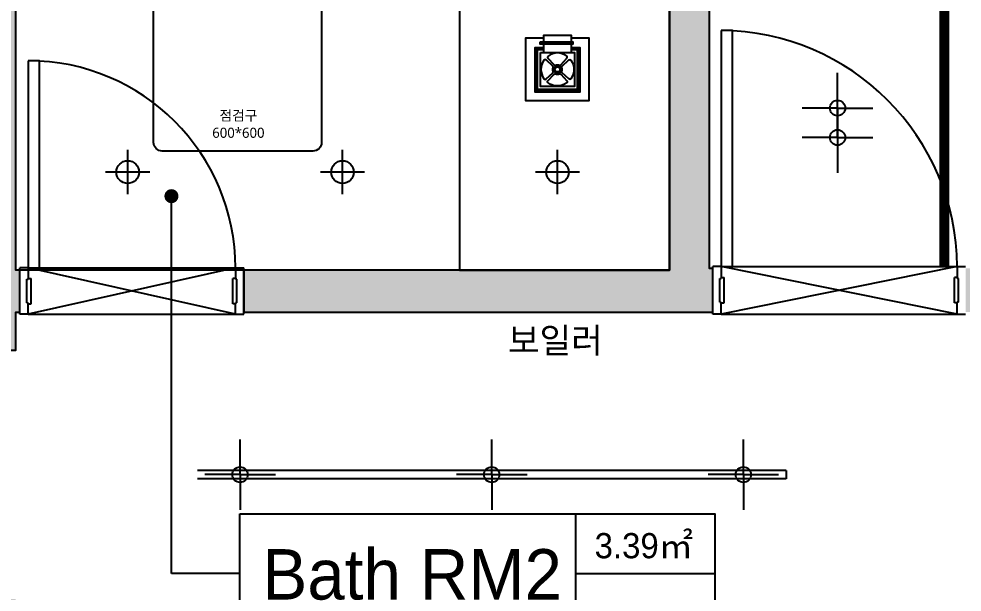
# Model space of a CAD drawing. Header units: millimetres. Extents: x 0 to 400063, y 963 to 238763.
# Drawn here: x 98785 to 102155, y 118957 to 121004 of the extents above; entities that cross this region are included whole.
import ezdxf
from ezdxf.enums import TextEntityAlignment as Align

# ---------------------------------------------------------------- set-up
doc = ezdxf.new("R2010")
doc.units = ezdxf.units.MM
doc.header["$LTSCALE"] = 40
doc.linetypes.add('HID', pattern=[2.3, 1.5, -0.8])
doc.layers.add('.', color=7, linetype='Continuous', lineweight=13)
for name, color, linetype in [('2sec', 2, 'Continuous'), ('3TI-CE-LIGHT', 6, 'Continuous'), ('4LEA', 4, 'Continuous'), ('DOOR', 4, 'Continuous'), ('DOOR-FRAME', 4, 'Continuous'), ('GPG-TEXT', 3, 'Continuous'), ('LIGHT', 6, 'Continuous'), ('SOL253', 253, 'Continuous'), ('도면층4', 4, 'Continuous'), ('도면층8', 253, 'Continuous')]:
    doc.layers.add(name, color=color, linetype=linetype)
doc.styles.add('GHS', font='stylu.ttf')
doc.styles.add('HY울릉도L', font='HYWULM.TTF')
doc.styles.add('SEED', font='malgun.ttf')
doc.styles.add('휴먼엑스포', font='stylu.ttf')

# ---------------------------------------------------------------- blocks, each defined once
blk = doc.blocks.new('3인치')
at = {"layer": 'LIGHT', "color": 1}
for p, q in [((0, -78.9), (0, 78.9)), ((78.9, 0), (-78.9, 0))]:
    blk.add_line(p, q, dxfattribs=at)
at = {"layer": 'LIGHT'}
blk.add_circle((0, 0), 40.4, dxfattribs=at)

msp = doc.modelspace()

# ---------------------------------------------------------------- hatches: boundary and pattern name
at = {"layer": '.'}
h = msp.add_hatch(color=251, dxfattribs=at)
h.dxf.hatch_style = 1
h.paths.add_polyline_path([(93853.2, 115385.2), (93653.2, 115293), (93653.2, 114622.2), (96087.5, 114622.2), (96087.5, 114822.2), (93853.2, 114822.2)])
h.paths.add_polyline_path([(99106.2, 114822.2), (96087.5, 114822.2), (96087.5, 114622.2), (99106.2, 114622.2)])
h.paths.add_polyline_path([(103984.1, 114767.2), (103524.1, 114767.2), (103524.1, 115409.2), (103324.1, 115409.2), (103324.1, 114822.2), (100618.2, 114822.2), (100618.2, 116297.2), (100464.1, 116297.2), (100463.2, 114822.2), (100068.2, 114822.2), (100068.2, 114622.2), (103777.1, 114622.2), (103777.1, 113259.2), (104937.1, 113259.2), (104937.1, 113947.2), (104814.1, 113947.2), (104814.1, 113382.2), (103984.1, 113382.2)])
h.paths.add_polyline_path([(103524.1, 117222.2), (103600.7, 117222.2), (103600.7, 117382.2), (100463.2, 117382.2), (100463.2, 117197.2), (100618.2, 117197.2), (100618.2, 117222.2), (103324.1, 117222.2), (103324.1, 116589.2), (103524.1, 116589.2)])
h.paths.add_polyline_path([(105592.2, 117637.2), (105392.2, 117637.2), (105392.2, 117382.2), (104395.7, 117382.2), (104395.7, 117222.2), (104584.1, 117222.2), (104584.1, 116622.2), (105414.1, 116622.2), (105414.1, 116482.2), (105592.2, 116482.2), (105592.2, 116622.2)])
h.paths.add_polyline_path([(104773.2, 117222.2), (105392.2, 117222.2), (105392.2, 116822.2), (104773.2, 116822.2)], flags=16)
h.paths.add_polyline_path([(105592.2, 120113.2), (102167.2, 120113.2), (102167.2, 119957.2), (105392.2, 119957.2), (105392.2, 119707.2), (105592.2, 119707.2)])
h.paths.add_polyline_path([(101264.2, 120113.2), (101252.2, 120113.2), (101252.2, 121753.2), (100627.2, 121753.2), (100627.2, 123198.2), (105367.2, 123198.2), (105367.2, 122488.2), (105592.2, 122488.2), (105592.2, 123398.2), (95324.2, 123398.2), (95324.2, 123480.2), (93504.2, 123480.2), (93504.2, 121396.2), (93696.2, 121396.2), (93696.2, 121334.2), (93896.2, 121334.2), (93896.2, 121396.2), (95124.2, 121396.2), (95124.2, 121282.2), (95324.2, 121282.2), (95324.2, 121595.2), (93704.2, 121595.2), (93704.2, 123280.2), (95174.2, 123280.2), (95174.2, 122320.2), (95324.2, 122320.2), (95324.2, 123198.2), (98619.2, 123198.2), (98619.2, 122450.2), (98769.2, 122450.2), (98769.2, 123198.2), (100114.2, 123198.2), (100114.2, 121753.2), (98619.2, 121753.2), (98619.2, 119821.2), (98774.2, 119821.2), (98774.2, 119957.2), (98789.2, 119957.2), (98789.2, 120107.2), (98774.2, 120107.2), (98774.2, 121557.2), (100359.2, 121557.2), (101109.2, 121557.2), (101109.2, 120107.2), (100359.2, 120107.2), (99589.2, 120107.2), (99589.2, 119957.2), (101264.2, 119957.2)])
h.paths.add_polyline_path([(100477.2, 121753.2), (100264.2, 121753.2), (100264.2, 123198.2), (100477.2, 123198.2)], flags=16)
h.paths.add_polyline_path([(98774.2, 118932.2), (95324.2, 118932.2), (95324.2, 119182.2), (95124.2, 119182.2), (95124.2, 118932.2), (95006.2, 118932.2), (95006.2, 118732.2), (98774.2, 118732.2)])
h.paths.add_polyline_path([(93973.2, 118932.2), (93896.2, 118932.2), (93896.2, 118994.2), (93696.2, 118994.2), (93695, 118749.2), (93853.2, 118732.2), (93973.2, 118732.2)])

# ---------------------------------------------------------------- linework, layer by layer
at = {"layer": '2sec'}
msp.add_lwpolyline([(100114.2, 121753.2), (98619.2, 121753.2), (98619.2, 119821.2), (98774.2, 119821.2), (98774.2, 119957.2), (98789.2, 119957.2), (98789.2, 120107.2), (98774.2, 120107.2), (98774.2, 121557.2), (101109.2, 121557.2), (101109.2, 120107.2), (99589.2, 120107.2), (99589.2, 119957.2), (101264.2, 119957.2), (101264.2, 120113.2), (101252.2, 120113.2), (101252.2, 121753.2), (100627.2, 121753.2), (100627.2, 123198.2), (105367.2, 123198.2)], dxfattribs=at)
at = {"layer": '3TI-CE-LIGHT', "color": 1}
for p, q in [((101709.7, 120685.7), (101709.7, 120811.7)), ((101709.7, 120596.6), (101709.7, 120722.6)), ((101709.7, 120580.7), (101709.7, 120706.7)), ((101709.7, 120685.7), (101583.7, 120685.7)), ((101709.7, 120685.7), (101835.7, 120685.7)), ((101709.7, 120685.7), (101709.7, 120559.7)), ((101709.7, 120580.7), (101583.7, 120580.7)), ((101709.7, 120580.7), (101835.7, 120580.7)), ((101709.7, 120580.7), (101709.7, 120454.7)), ((99575.6, 119376.7), (99575.6, 119502.7)), ((100474.5, 119376.7), (100474.5, 119502.7)), ((101373.3, 119376.7), (101373.3, 119502.7)), ((99575.6, 119376.7), (99449.6, 119376.7)), ((99575.6, 119376.7), (99701.6, 119376.7)), ((99575.6, 119376.7), (99575.6, 119250.7)), ((100474.5, 119376.7), (100348.5, 119376.7)), ((100474.5, 119376.7), (100600.5, 119376.7)), ((100474.5, 119376.7), (100474.5, 119250.7)), ((101373.3, 119376.7), (101247.3, 119376.7)), ((101373.3, 119376.7), (101499.3, 119376.7)), ((101373.3, 119376.7), (101373.3, 119250.7))]:
    msp.add_line(p, q, dxfattribs=at)
at = {"layer": '3TI-CE-LIGHT'}
for p, q in [((101525.8, 119391.7), (99423.1, 119391.7)), ((101525.8, 119391.7), (101525.8, 119361.7)), ((101525.8, 119361.7), (99423.1, 119361.7))]:
    msp.add_line(p, q, dxfattribs=at)
at = {"layer": '3TI-CE-LIGHT', "color": 1, "linetype": 'HID', "const_width": 36}
msp.add_lwpolyline([(102090.8, 123198.2), (102090.8, 120120.2)], dxfattribs=at)
at = {"layer": '3TI-CE-LIGHT'}
for centre in [(101709.7, 120685.7), (101709.7, 120580.7), (99575.6, 119376.7), (100474.5, 119376.7), (101373.3, 119376.7)]:
    msp.add_circle(centre, 27.5, dxfattribs=at)
at = {"layer": '4LEA', "color": 1}
for p, q in [((99559.2, 119949.7), (98819.2, 120114.7)), ((99559.2, 120114.7), (98819.2, 119949.7)), ((102137.2, 119950.2), (101294.2, 120120.2)), ((102137.2, 120120.2), (101294.2, 119950.2))]:
    msp.add_line(p, q, dxfattribs=at)
at = {"layer": '4LEA', "color": 0}
for p, q in [((98819.2, 120114.7), (99559.2, 120114.7)), ((101294.2, 120120.2), (102137.2, 120120.2)), ((98819.2, 119949.7), (99559.2, 119949.7)), ((101294.2, 119950.2), (102137.2, 119950.2))]:
    msp.add_line(p, q, dxfattribs=at)
at = {"layer": 'DOOR', "color": 5}
for centre, radius, start, end in [((101286.9, 120112.9), 850.3, 0.4926, 89.5074), ((98819.2, 120114.7), 740, 0, 90)]:
    msp.add_arc(centre, radius, start, end, dxfattribs=at)
at = {"layer": 'DOOR-FRAME', "linetype": 'Continuous'}
for p, q in [((98819.2, 120114.7), (98789.2, 120114.7)), ((98789.2, 119949.7), (98789.2, 120114.7)), ((98819.2, 120114.7), (98819.2, 120074.2)), ((99559.2, 120114.7), (99589.2, 120114.7)), ((99559.2, 120114.7), (99559.2, 120074.2)), ((99589.2, 119949.7), (99589.2, 120114.7)), ((101294.2, 120120.2), (101264.2, 120120.2)), ((101264.2, 119950.2), (101264.2, 120120.2)), ((101294.2, 120120.2), (101294.2, 120077.2)), ((102137.2, 120120.2), (102167.2, 120120.2)), ((102137.2, 120120.2), (102137.2, 120077.2)), ((101294.2, 120080.2), (101304.2, 120080.2)), ((101304.2, 119990.2), (101304.2, 120080.2)), ((102127.2, 119990.2), (102127.2, 120080.2)), ((102137.2, 120080.2), (102127.2, 120080.2)), ((98814.2, 120074.2), (98819.2, 120074.2)), ((98814.2, 119990.2), (98814.2, 120074.2)), ((98819.2, 120077.2), (98829.2, 120077.2)), ((98829.2, 119987.2), (98829.2, 120077.2)), ((99549.2, 119987.2), (99549.2, 120077.2)), ((99559.2, 120077.2), (99549.2, 120077.2)), ((99564.2, 120074.2), (99559.2, 120074.2)), ((99564.2, 119990.2), (99564.2, 120074.2)), ((101289.2, 120077.2), (101294.2, 120077.2)), ((101289.2, 119993.2), (101289.2, 120077.2)), ((102142.2, 120077.2), (102137.2, 120077.2)), ((102142.2, 119993.2), (102142.2, 120077.2)), ((98814.2, 119990.2), (98819.2, 119990.2)), ((98819.2, 119949.7), (98819.2, 119990.2)), ((98819.2, 119987.2), (98829.2, 119987.2)), ((99559.2, 119987.2), (99549.2, 119987.2)), ((99564.2, 119990.2), (99559.2, 119990.2)), ((99559.2, 119949.7), (99559.2, 119990.2)), ((101289.2, 119993.2), (101294.2, 119993.2)), ((101294.2, 119950.2), (101294.2, 119993.2)), ((101294.2, 119990.2), (101304.2, 119990.2)), ((102137.2, 119990.2), (102127.2, 119990.2)), ((102142.2, 119993.2), (102137.2, 119993.2)), ((102137.2, 119950.2), (102137.2, 119993.2)), ((98819.2, 119949.7), (98789.2, 119949.7)), ((99559.2, 119949.7), (99589.2, 119949.7)), ((101294.2, 119950.2), (101264.2, 119950.2)), ((102137.2, 119950.2), (102167.2, 119950.2))]:
    msp.add_line(p, q, dxfattribs=at)
for points in [[(101294.2, 120963.2), (101294.2, 120120.2), (101334.2, 120120.2), (101334.2, 120963.2)], [(98819.2, 120854.7), (98819.2, 120114.7), (98859.2, 120114.7), (98859.2, 120854.7)]]:
    msp.add_lwpolyline(points, close=True, dxfattribs=at)
at = {"layer": 'SOL253'}
for p, q in [((99330.4, 119024), (99330.4, 120371.2)), ((100774.8, 118811.7), (100774.8, 119236.2)), ((99574.8, 119024), (99330.4, 119024)), ((100774.8, 119024), (101271, 119024))]:
    msp.add_line(p, q, dxfattribs=at)
at = {"layer": 'SOL253', "const_width": 25}
msp.add_lwpolyline([(99330.4, 120358.7, -1), (99330.4, 120383.7, -1)], format="xyb", close=True, dxfattribs=at)
at = {"layer": 'SOL253'}
msp.add_lwpolyline([(99574.8, 119236.2), (101271, 119236.2), (101271, 118811.7), (99574.8, 118811.7)], close=True, dxfattribs=at)
at = {"layer": '도면층8'}
for p, q in [((100657.1, 120922.6), (100657.1, 120914.5)), ((100649.5, 120919.1), (100655.1, 120919.1)), ((100649.5, 120918.1), (100655.1, 120918.1))]:
    msp.add_line(p, q, dxfattribs=at)
for points in [[(100359.2, 120107.2), (98774.2, 120107.2), (98774.2, 121557.2), (100359.2, 121557.2)], [(100359.2, 120107.2), (101109.2, 120107.2), (101109.2, 121557.2), (100359.2, 121557.2)], [(100647.3, 120922.6), (100764.7, 120922.6), (100764.7, 120914.5), (100647.3, 120914.5)], [(100648.2, 120884.6), (100770.2, 120884.6), (100770.2, 120762.6), (100648.2, 120762.6)]]:
    msp.add_lwpolyline(points, close=True, dxfattribs=at)
msp.add_lwpolyline([(99266.7, 120563.2), (99266.7, 121101.2), (99266.7, 121101.2, -0.414214), (99297.7, 121132.2), (99297.7, 121132.2), (99835.7, 121132.2), (99835.7, 121132.2, -0.414214), (99866.7, 121101.2), (99866.7, 121101.2), (99866.7, 120563.2), (99866.7, 120563.2, -0.414214), (99835.7, 120532.2), (99835.7, 120532.2), (99297.7, 120532.2), (99297.7, 120532.2, -0.414214), (99266.7, 120563.2)], format="xyb", dxfattribs=at)
msp.add_lwpolyline([(99266.7, 120563.2), (99266.7, 121101.2), (99266.7, 121101.2, -0.414214), (99297.7, 121132.2), (99297.7, 121132.2), (99835.7, 121132.2), (99835.7, 121132.2, -0.414214), (99866.7, 121101.2), (99866.7, 121101.2), (99866.7, 120563.2), (99866.7, 120563.2, -0.414214), (99835.7, 120532.2), (99835.7, 120532.2), (99297.7, 120532.2), (99297.7, 120532.2, -0.414214), (99266.7, 120563.2)], format="xyb", dxfattribs=at)
for points in [[(100759.2, 120936.1), (100821.7, 120936.1), (100821.7, 120711.1), (100596.7, 120711.1), (100596.7, 120936.1), (100659.2, 120936.1)], [(100759.2, 120922.6), (100759.2, 120945), (100659.2, 120945), (100659.2, 120922.6)], [(100759.2, 120902.1), (100789.2, 120902.1), (100789.2, 120742.1), (100629.2, 120742.1), (100629.2, 120902.1), (100659.2, 120902.1)], [(100759.2, 120899.1), (100786.7, 120899.1), (100786.7, 120745.1), (100631.7, 120745.1), (100631.7, 120899.1), (100659.2, 120899.1)], [(100759.2, 120899.6), (100785.2, 120899.6), (100785.2, 120747.6), (100633.2, 120747.6), (100633.2, 120899.6), (100659.2, 120899.6)], [(100759.2, 120894.6), (100780.2, 120894.6), (100780.2, 120752.6), (100638.2, 120752.6), (100638.2, 120894.6), (100659.2, 120894.6)], [(100659.2, 120914.5), (100659.2, 120884.6)], [(100759.2, 120884.6), (100759.2, 120914.5)]]:
    msp.add_lwpolyline(points, dxfattribs=at)
for points in [[(100693.7, 120829.8, 0.33806), (100692.6, 120835.8), (100668.5, 120857.5, 0.443276), (100661.1, 120856.8, 0.328529), (100661.1, 120790.4, 0.443276), (100668.5, 120789.6), (100692.6, 120811.3, 0.33806), (100693.7, 120817.3, -0.237434)], [(100715.5, 120839, 0.33806), (100721.4, 120840.2), (100743.2, 120864.3, 0.443276), (100742.4, 120871.7, 0.328529), (100676, 120871.7, 0.443276), (100675.2, 120864.3), (100697, 120840.2, 0.33806), (100702.9, 120839, -0.237434)], [(100724.7, 120829.8, -0.33806), (100725.8, 120835.8), (100749.9, 120857.5, -0.443276), (100757.3, 120856.8, -0.328529), (100757.3, 120790.4, -0.443276), (100749.9, 120789.6), (100725.8, 120811.3, -0.33806), (100724.7, 120817.3, 0.237434)], [(100715.5, 120808.1, -0.33806), (100721.4, 120807), (100743.2, 120782.8, -0.443276), (100742.4, 120775.5, -0.328529), (100676, 120775.5, -0.443276), (100675.2, 120782.8), (100697, 120807, -0.33806), (100702.9, 120808.1, 0.237434)]]:
    msp.add_lwpolyline(points, format="xyb", close=True, dxfattribs=at)
for centre, radius in [((100652.3, 120918.6), 2.83), ((100709.2, 120823.6), 14), ((100709.2, 120823.6), 8.96)]:
    msp.add_circle(centre, radius, dxfattribs=at)

# ---------------------------------------------------------------- block references
at = {"layer": '2sec'}
for p in [(99174.2, 120457.2), (99941.7, 120457.2), (100709.2, 120457.2)]:
    msp.add_blockref('3인치', p, dxfattribs=at)

# ---------------------------------------------------------------- texts
at = {"layer": 'GPG-TEXT'}
for s, height, style, p in [('3.39㎡', 90, 'HY울릉도L', (101017.9, 119078.1)), ('Bath RM2', 180, 'GHS', (100190.2, 118930.7))]:
    msp.add_text(s, height=height, dxfattribs=dict(at, style=style)).set_placement(p, align=Align.CENTER)
at = {"layer": '도면층4', "style": '휴먼엑스포'}
msp.add_text('보일러', height=90, dxfattribs=at).set_placement((100532.4, 119811.3))
at = {"layer": '도면층8', "style": 'SEED'}
for s, p in [('점검구', (99569.6, 120659.6)), ('600*600', (99569.6, 120598.5))]:
    msp.add_text(s, height=36, dxfattribs=at).set_placement(p, align=Align.MIDDLE)

doc.saveas('drawing.dxf')
